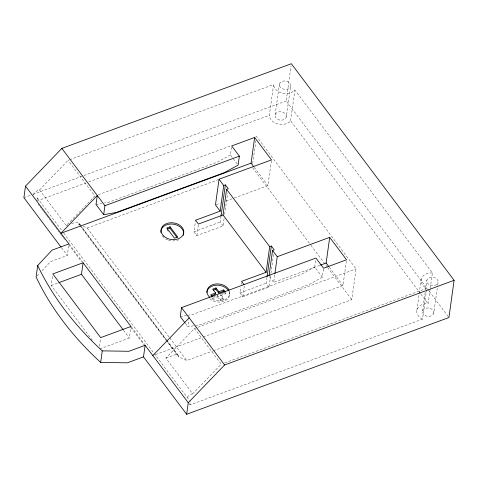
<?xml version="1.0" encoding="UTF-8"?>
<svg xmlns="http://www.w3.org/2000/svg" width="478" height="478" viewBox="0 0 478 478"><rect width="100%" height="100%" fill="white"/><g stroke="black" fill="none" stroke-linecap="round" stroke-linejoin="round"><path stroke-width="0.36" stroke-dasharray="2.39 1.79" d="M37.057 199.804L37.308 197.958L36.053 198.292M92.368 340.246L51.206 285.486L52.61 275.376M42.046 270.697L50.471 261.675L67.314 255.461L68.916 243.911M99.478 346.287L100.577 338.352M99.765 348.922L129.347 338.012L130.948 326.462M224.074 218.697L223.077 225.915L196.846 235.588L193.972 231.764L195.574 220.221M196.846 235.588L198.448 224.045M323.504 268.935L322.351 277.228L308.884 284.631L200.694 324.544L187.938 326.815L188.894 319.901M426.585 289.805L422.516 319.131L190.065 404.884L190.495 401.807M223.077 225.915L220.203 222.091L220.902 217.042M237.255 163.978L230.444 154.92L231.501 147.32M217.508 295.506L217.329 296.79L212.411 298.601L212.591 297.322L217.508 295.506L220.382 299.33L220.203 300.614L223.483 299.401L223.656 298.117L220.788 294.299L225.09 292.709M224.678 214.365L227.624 193.106M223.483 299.401L220.609 295.577L220.788 294.299M220.609 295.577L225.526 293.767L225.706 292.482M229.571 294.765L229.751 293.48M252.713 163.5L255.867 140.771M270.632 275.525L269.03 287.069L242.8 296.742L239.926 292.924L240.727 287.147M241.127 284.261L241.33 282.821M242.8 296.742L244.401 285.199M420.491 293.606L290.618 120.773A11.442 8.395 7.9 0 1 277.832 123.933A11.442 8.395 7.9 0 1 269.335 115.288L273.607 84.487L70.141 159.55M275.113 114.899L279.385 84.104M234.357 197.94L267.931 185.56L271.39 160.626M428.76 290.672L286.179 100.936L291.042 65.91M286.34 117.032A5.718 4.194 7.9 0 0 278.752 111.888A5.718 4.194 7.9 0 0 277.085 118.974A5.718 4.194 7.9 0 0 286.34 117.032L290.612 86.237A5.718 4.194 7.9 0 0 283.024 81.087A5.718 4.194 7.9 0 0 281.363 88.179A5.718 4.194 7.9 0 0 290.612 86.237M269.03 287.069L266.156 283.245L266.957 277.473M290.618 120.773L294.89 89.978A11.442 8.395 7.9 0 1 282.11 93.138A11.442 8.395 7.9 0 1 273.607 84.487M270.936 273.32L273.685 253.525M319.842 265.344L273.685 282.373L274.802 274.306M322.351 277.228L314.697 267.035L315.653 260.128M203.168 337.02L342.989 285.444L346.347 261.245M213.308 350.744L351.772 299.664L356.044 268.869L256.477 136.373L255.079 136.887M416.882 310.294L419.015 294.896M419.224 293.432L421.154 279.499M422.552 311.1L425.193 292.04M425.498 289.835L426.824 280.305M422.516 319.131A11.442 8.395 7.9 0 1 417.145 309.332A11.442 8.395 7.9 0 1 428.109 303.733L430.14 289.071M430.242 288.336L432.381 272.938L294.89 89.978M433.779 313.233A5.718 4.194 7.9 0 0 426.191 308.089A5.718 4.194 7.9 0 0 424.524 315.181A5.718 4.194 7.9 0 0 433.779 313.233L437.239 288.306M437.645 285.372L438.051 282.438A5.718 4.194 7.9 0 0 430.463 277.294A5.718 4.194 7.9 0 0 428.796 284.386A5.718 4.194 7.9 0 0 438.051 282.438M71.67 223.65C74.395 222.832 78.404 220.322 78.804 224.188L79.701 225.383M37.087 276.003L40.062 272.819M33.233 194.863A5.718 3.143 -36.9 0 1 38.377 190.256L39.519 189.951L68.043 160.321L69.441 159.807M39.519 189.951L66.328 225.622L94.847 195.998L68.043 160.321M194.415 328.494L221.224 364.17L192.706 393.794L165.896 358.124L194.415 328.494L197.217 327.466M230.444 154.92L216.976 162.323L108.787 202.236L104.533 202.989M314.697 267.035L301.224 274.438L193.034 314.351L187.364 315.361M23.9 197.689L30.198 195.365M32.994 194.337L286.179 100.936M36.884 201.035L85.897 182.954M88.693 181.921L269.335 115.288M98.349 194.707L231.286 145.665M66.328 225.622L67.661 225.132M83.303 226.267L87.163 228.048L217.938 179.806M216.176 204.65L220.37 203.102M225.963 201.035L233.658 198.197M193.972 231.764L220.203 222.091M51.206 285.486L58.089 282.946M220.382 299.33L223.656 298.117M239.926 292.924L266.156 283.245M197.916 327.209L356.044 268.869M155.631 354.557L202.469 337.277M165.896 358.124L174.572 354.921L177.452 354.79A4.959 2.719 -36.9 0 1 178.372 356.69L186.737 360.549L212.608 351.007M224.72 362.88L426.788 288.336A11.442 8.395 7.9 0 1 421.423 278.531A11.442 8.395 7.9 0 1 432.381 272.938M192.706 393.794L191.559 394.105A5.718 3.143 -36.9 0 0 186.414 398.712M96.024 204.506L101.695 203.497M180.278 316.621L186.653 315.486M78.804 224.188L80.734 225.078M429.208 291.269L448.938 317.523M420.939 294.197L428.109 303.733M254.182 167.264L267.931 185.56M329.24 267.148L342.989 285.444M252.653 167.76L310.509 244.754M310.957 245.351L327.107 266.838M327.555 267.435L351.772 299.664M269.419 276.696L273.685 282.373M224.762 292.745L225.526 293.767M167.025 229.846L168.298 231.543M217.329 296.79L220.203 300.614M211.652 297.591L212.411 298.601M185.38 323.415L187.938 326.815M87.163 228.048L169.242 337.271M169.69 337.868L186.737 360.549M80.256 225.114L78.464 222.73L80.31 225.186M166.374 339.709L80.704 225.712L166.26 339.762M166.822 340.306L178.031 355.232M166.703 340.354L178.348 355.877M80.149 225.975L178.372 356.69M37.308 197.958L61.943 230.737M63.735 233.121L153.767 352.925M154.215 353.523L189.599 400.612M69.131 243.953L82.569 261.83M131.39 326.803L144.828 344.686M188.72 403.097L190.065 404.884M38.246 204.16L39.59 205.946M40.038 206.544L41.383 208.33M41.831 208.928L43.175 210.714M43.617 211.312L44.962 213.098M45.41 213.696L46.754 215.482M47.203 216.08L48.547 217.866M48.995 218.464L50.339 220.25M50.788 220.848L52.132 222.634M52.58 223.232L53.924 225.019M54.373 225.616L55.711 227.403M56.159 228L57.503 229.787M57.952 230.384L59.296 232.171M59.744 232.768L61.088 234.555M61.537 235.152L62.881 236.939M63.329 237.536L64.673 239.329M68.701 244.688L81.69 261.974M130.96 327.544L143.95 344.823M61.495 247.718L67.314 255.461M123.533 330.268L129.347 338.012M229.506 291.269A11.442 8.395 7.9 0 1 224.236 299.951A11.442 8.395 7.9 0 1 211.013 298.314M228.914 291.466A11.442 8.395 7.9 0 1 224.057 301.236A11.442 8.395 7.9 0 1 209.758 298.768M179.011 239.693A11.442 8.395 7.9 0 1 168.387 240.171M167.694 239.926A11.442 8.395 7.9 0 1 163.542 237.375M163.082 236.915A11.442 8.395 7.9 0 1 162.275 235.935"/><path stroke-width="0.72" d="M25.501 186.139L68.916 243.911L52.078 250.125L37.696 265.517A349.442 256.399 7.9 0 0 102.274 350.876L128.935 351.288L145.115 345.319L143.514 356.863L186.653 414.277L448.938 317.523L454.1 280.311L291.347 63.723L61.847 148.383L25.501 186.139L23.9 197.689L61.047 247.126M37.696 265.517L36.095 277.067L39.883 284.697A349.442 256.399 7.9 0 0 58.047 314.422L63.317 321.628A349.442 256.399 7.9 0 0 100.673 362.42L127.333 362.832L143.514 356.863M123.085 329.677L81.481 274.312L83.082 262.763L52.813 273.936L100.679 337.629L130.948 326.462L83.082 262.763M220.167 211.151L223.728 185.488L225.365 184.884L228.239 188.702L226.596 189.306L223.035 214.975L198.448 224.045L195.574 220.221L220.167 211.151L215.47 204.907L219.032 179.244L271.492 159.891L254.643 137.467L231.693 145.933L239.353 156.127L238.104 165.113L224.636 172.516L116.441 212.423L103.684 214.7L104.933 205.713L61.847 148.383M100.673 362.42L102.274 350.876M177.111 237.697L169.875 228.066L170.054 226.787L166.774 227.994L174.434 238.187L177.714 236.98L170.054 226.787M274.904 273.571L277.246 256.704L329.7 237.357L346.55 259.781L323.6 268.242L315.94 258.054L181.521 307.641L180.278 316.621L184.956 322.847M186.653 414.277L188.26 402.727L224.606 364.971L454.1 280.311M221.003 216.319L225.365 184.884M218.691 293.032L218.87 291.747L223.788 289.937L223.608 291.216L218.691 293.032L215.829 289.22L216.008 287.941L212.728 289.148L215.602 292.972L215.423 294.257L211.121 295.84M253.74 166.673L251.081 163.135L254.643 137.467M243.989 284.649L241.527 281.375L266.121 272.305L269.682 246.642L226.596 189.306M267.059 276.75L271.319 246.039L269.682 246.642M269.09 275.394L272.55 250.466L274.193 249.857L271.319 246.039M328.798 266.557L326.139 263.019L329.7 237.357M152.835 355.59L189.18 317.828M104.933 205.713L239.353 156.127M251.081 163.135L60.927 233.282L97.273 195.52L96.024 204.506L103.684 214.7M167.252 229.034L169.875 228.066M58.776 282.689L81.481 274.312M213.206 290.188L215.829 289.22M215.602 292.972L210.684 294.783L212.208 296.814M320.541 265.081L326.139 263.019M219.032 179.244L223.728 185.488M272.55 250.466L277.246 256.704M223.035 214.975L266.121 272.305M223.788 289.937L225.323 291.974M223.608 291.216L224.379 292.237M216.008 287.941L218.87 291.747M181.521 307.641L224.606 364.971M145.115 345.319L188.26 402.727M209.938 297.483A11.442 8.395 7.9 0 1 212.507 284.751A11.442 8.395 7.9 0 1 229.093 290.182M206.819 292.506A11.442 8.395 7.9 0 1 215.781 285.241A11.442 8.395 7.9 0 1 228.323 290.421M160.901 232.529A11.442 8.395 7.9 0 1 173.197 224.146A11.442 8.395 7.9 0 1 183.253 235.343M163.721 236.09A11.442 8.395 7.9 0 0 183.14 234.74A11.442 8.395 7.9 0 0 170.407 222.778A11.442 8.395 7.9 0 0 163.721 236.09"/></g></svg>
